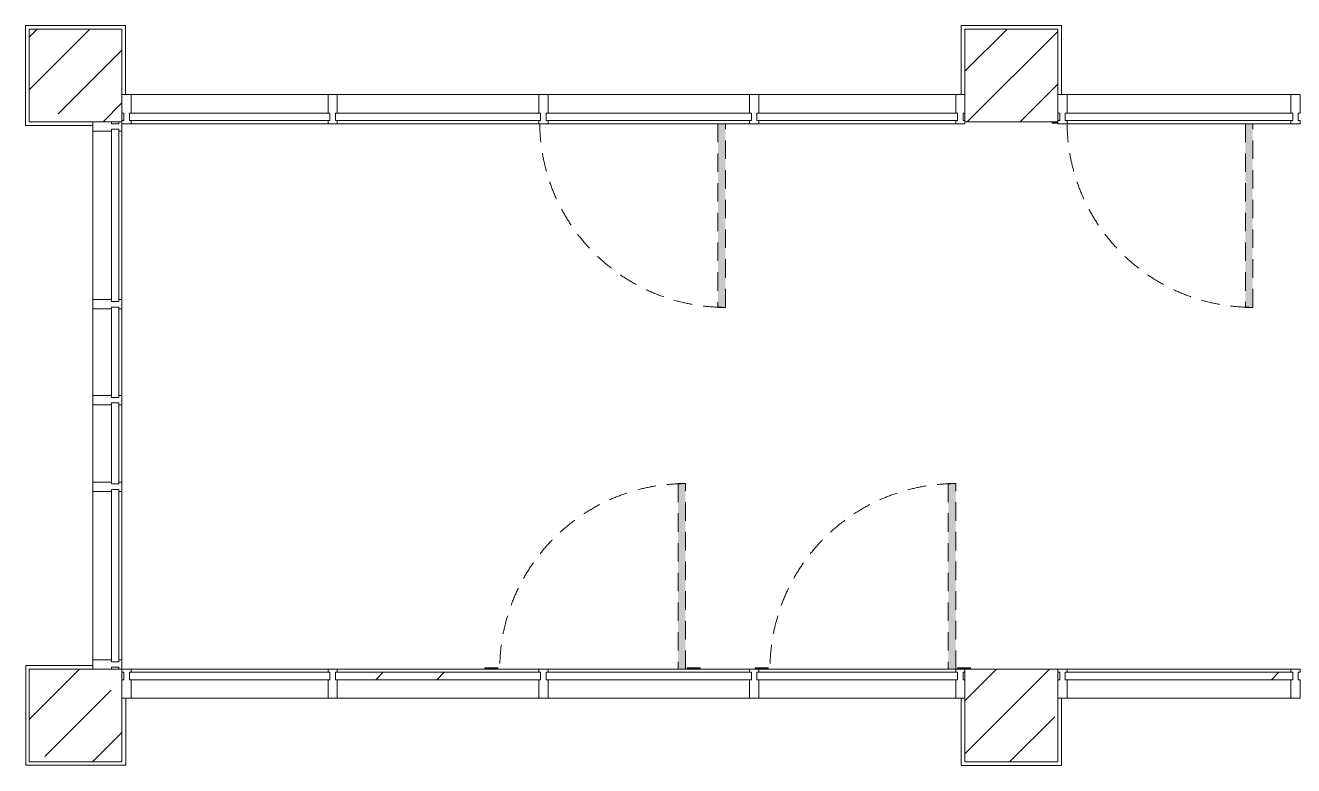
# Model space of a CAD drawing. Header units: millimetres. Extents: x 81469 to 281789, y -8553 to 29000.
# Drawn here: x 226125 to 232955, y 15130 to 19120 of the extents above; entities that cross this region are included whole.
import ezdxf

# ---------------------------------------------------------------- set-up
doc = ezdxf.new("R2010")
doc.units = ezdxf.units.MM
doc.linetypes.add('200_ШТРИХ__ш1_п0_6_', pattern=[160, 100, -60])
for name, color, linetype, lineweight in [('A-DETL-MBND', 7, '200_ШТРИХ__ш1_п0_6_', 9), ('A-GLAZ-CURT-2', 7, 'Continuous', 5), ('A-GLAZ-CWMG-2', 7, 'Continuous', 5), ('S-COLS-1', 7, 'Continuous', 5)]:
    doc.layers.add(name, color=color, linetype=linetype, lineweight=lineweight)
doc.layers.add('A-FLOR-3', color=7, linetype='Continuous', lineweight=5, true_color=0xaaaaaa)

# ---------------------------------------------------------------- blocks, each defined once
blk = doc.blocks.new('110_Дверь_СКБ_1Ст_Внутренняя1 - Д-4 1100x2100h_су мгн-V43-3_5_3_птичка')
at = {"layer": 'A-DETL-MBND'}
for points in [[(-447.5, 1100), (-487.5, 1100), (-487.5, 110), (-447.5, 110), (-447.5, 537.6)], [(562.5, 108), (562.5, 100), (592.5, 100), (592.5, 108)]]:
    blk.add_hatch(color=256, dxfattribs=at).paths.add_polyline_path(points)
for p, q in [((-487.5, 1100), (-487.5, 110)), ((-447.5, 1100), (-487.5, 1100)), ((-447.5, 110), (-447.5, 1100)), ((592.5, 108), (562.5, 108)), ((592.5, 100), (592.5, 108))]:
    blk.add_line(p, q, dxfattribs=at)
blk.add_arc((-487.5, 100), 1000, 0.57956, 90, dxfattribs=at)
blk = doc.blocks.new('110_Дверь_СКБ_1Ст_Внутренняя1 - Д-4 1100x2100h_су мгн-V44-3_5_3_птичка')
at = {"layer": 'A-DETL-MBND'}
blk.add_hatch(color=256, dxfattribs=at).paths.add_polyline_path([(-447.5, 1100), (-487.5, 1100), (-487.5, 110), (-447.5, 110), (-447.5, 537.6)])
for p, q in [((-487.5, 1100), (-487.5, 110)), ((-447.5, 1100), (-487.5, 1100)), ((-447.5, 110), (-447.5, 1100))]:
    blk.add_line(p, q, dxfattribs=at)
blk.add_arc((-487.5, 100), 1000, 0.57956, 90, dxfattribs=at)
blk = doc.blocks.new('BSC_Колонна _Прямоугольная - 500х500-V59-3_5_3_птичка')
at = {"layer": 'S-COLS-1'}
h = blk.add_hatch(dxfattribs=at)
h.set_pattern_fill('FP_98', color=256, style=0, pattern_type=2)
h.set_pattern_definition([(45, (-73790, -15400), (-285.1231, 285.1231), []), (45, (-73504.88, -15400), (-285.1231, 285.1231), [504.031, -100.806, 16.764, -84.042])])
h.paths.add_polyline_path([(-250, -250), (250, -250), (250, 250), (-250, 250)])
for p, q in [((250, 250), (-250, 250)), ((-250, 250), (-250, -250)), ((250, -250), (250, 250)), ((-250, -250), (250, -250))]:
    blk.add_line(p, q, dxfattribs=at)
blk = doc.blocks.new('BSC_Колонна _Прямоугольная - 500х500-V60-3_5_3_птичка')
at = {"layer": 'S-COLS-1'}
h = blk.add_hatch(dxfattribs=at)
h.set_pattern_fill('FP_99', color=256, style=0, pattern_type=2)
h.set_pattern_definition([(45, (-78830, -15400), (-285.1231, 285.1231), []), (45, (-78544.88, -15400), (-285.1231, 285.1231), [504.031, -100.806, 16.764, -84.042])])
h.paths.add_polyline_path([(-250, -250), (250, -250), (250, 250), (-250, 250)])
for p, q in [((250, 250), (-250, 250)), ((-250, 250), (-250, -250)), ((250, -250), (250, 250)), ((-250, -250), (250, -250))]:
    blk.add_line(p, q, dxfattribs=at)
blk = doc.blocks.new('110_Дверь_СКБ_1Ст_Внутренняя1 - Д-4 _л_ 1100x2100h_су мгн-32399984-3_5_3_птичка')
at = {"layer": 'A-DETL-MBND'}
for points in [[(472.5, 40), (512.5, 40), (512.5, 1040), (472.5, 1040), (472.5, 108)], [(-547.5, 40), (-497.5, 40), (-497.5, 48), (-567.5, 48), (-567.5, 40), (-557.5, 40)], [(562.5, 40), (592.5, 40), (592.5, 48), (522.5, 48), (522.5, 40), (552.5, 40)]]:
    blk.add_hatch(color=256, dxfattribs=at).paths.add_polyline_path(points)
for p, q in [((512.5, 1040), (472.5, 1040)), ((472.5, 1040), (472.5, 40)), ((512.5, 40), (512.5, 1040)), ((-497.5, 48), (-567.5, 48)), ((-567.5, 48), (-567.5, 40)), ((-497.5, 40), (-497.5, 48)), ((592.5, 48), (522.5, 48)), ((522.5, 48), (522.5, 40)), ((592.5, 40), (592.5, 48))]:
    blk.add_line(p, q, dxfattribs=at)
blk.add_arc((512.5, 40), 1000, 90, 180, dxfattribs=at)
blk = doc.blocks.new('Системная панель - Стекло - 40мм-23562586-3_5_3_птичка')
at = {"layer": 'A-GLAZ-CURT-2'}
for p, q in [((464.2, 0), (-464.2, 0)), ((-464.2, 0), (-464.2, -40)), ((-464.2, -40), (464.2, -40)), ((464.2, -40), (464.2, 0))]:
    blk.add_line(p, q, dxfattribs=at)
blk = doc.blocks.new('Системная панель - Стекло - 40мм-24234994-3_5_3_птичка')
at = {"layer": 'A-GLAZ-CURT-2'}
for p, q in [((243.3, 0), (-243.3, 0)), ((-243.3, 0), (-243.3, -40)), ((243.3, -40), (243.3, 0)), ((-243.3, -40), (243.3, -40))]:
    blk.add_line(p, q, dxfattribs=at)
blk = doc.blocks.new('Прямоугольный импост - Импост структурный с накладкой - 160мм Темный-31239176-3_5_3_птичка')
at = {"layer": 'A-GLAZ-CWMG-2'}
for p, q in [((73883, 17641.7), (73883, 18550)), ((74040, 17641.7), (74040, 18550))]:
    blk.add_line(p, q, dxfattribs=at)
blk = doc.blocks.new('Прямоугольный импост - Импост структурный с накладкой - 160мм Темный-31239177-3_5_3_птичка')
at = {"layer": 'A-GLAZ-CWMG-2'}
for p, q in [((73883, 17125), (73883, 17591.7)), ((74040, 17125), (74040, 17591.7))]:
    blk.add_line(p, q, dxfattribs=at)
blk = doc.blocks.new('Прямоугольный импост - Импост структурный с накладкой - 160мм Темный-31239202-3_5_3_птичка')
at = {"layer": 'A-GLAZ-CWMG-2'}
for p, q in [((-50, 40), (-50, 140)), ((-50, 140), (0, 140)), ((-40, 40), (-50, 40)), ((-50, -17), (-50, 0)), ((-50, 0), (-40, 0)), ((-40, 0), (-40, 40)), ((-10, 40), (-10, 0)), ((0, 40), (-10, 40)), ((-10, 0), (0, 0)), ((0, -17), (-50, -17))]:
    blk.add_line(p, q, dxfattribs=at)
blk = doc.blocks.new('Прямоугольный импост - Импост структурный с накладкой - 160мм Темный-31239205-3_5_3_птичка')
at = {"layer": 'A-GLAZ-CWMG-2'}
for p, q in [((0, 140), (-50, 140)), ((-50, 140), (-50, 40)), ((-50, 40), (-40, 40)), ((-40, 0), (-50, 0)), ((-50, 0), (-50, -17)), ((-40, 40), (-40, 0)), ((-10, 0), (-10, 40)), ((-10, 40), (0, 40)), ((0, 0), (-10, 0)), ((-50, -17), (0, -17))]:
    blk.add_line(p, q, dxfattribs=at)
blk = doc.blocks.new('Прямоугольный импост - Импост структурный с накладкой - 160мм Темный-31239180-3_5_3_птичка')
at = {"layer": 'A-GLAZ-CWMG-2'}
for p, q in [((-25, 40), (-25, 140)), ((-25, 140), (25, 140)), ((25, 140), (25, 40)), ((-15, 40), (-25, 40)), ((-25, -17), (-25, 0)), ((-25, 0), (-15, 0)), ((-15, 0), (-15, 40)), ((15, 40), (15, 0)), ((25, 40), (15, 40)), ((15, 0), (25, 0)), ((25, 0), (25, -17)), ((25, -17), (-25, -17))]:
    blk.add_line(p, q, dxfattribs=at)
blk = doc.blocks.new('110_Дверь_СКБ_1Ст_Внутренняя1 - Д-5 _л_ 1100x2100h_су мгн EIW30-32897889-3_5_3_птичка')
at = {"layer": 'A-DETL-MBND'}
for points in [[(472.5, 40), (512.5, 40), (512.5, 1040), (472.5, 1040), (472.5, 238.6)], [(-567.5, 40), (-497.5, 40), (-497.5, 48), (-567.5, 48)], [(522.5, 40), (592.5, 40), (592.5, 48), (522.5, 48)]]:
    blk.add_hatch(color=256, dxfattribs=at).paths.add_polyline_path(points)
for p, q in [((512.5, 1040), (472.5, 1040)), ((472.5, 1040), (472.5, 40)), ((512.5, 40), (512.5, 1040)), ((-497.5, 48), (-567.5, 48)), ((-567.5, 48), (-567.5, 40)), ((-497.5, 40), (-497.5, 48)), ((592.5, 48), (522.5, 48)), ((522.5, 48), (522.5, 40)), ((592.5, 40), (592.5, 48))]:
    blk.add_line(p, q, dxfattribs=at)
blk.add_arc((512.5, 40), 1000, 90, 180, dxfattribs=at)
blk = doc.blocks.new('BSC_Колонна _Прямоугольная - 500х500-V112-3_5_3_птичка')
at = {"layer": 'S-COLS-1'}
h = blk.add_hatch(dxfattribs=at)
h.set_pattern_fill('FP_109', color=256, style=0, pattern_type=2)
h.set_pattern_definition([(45, (-73790, -18850), (-285.1231, 285.1231), []), (45, (-73504.88, -18850), (-285.1231, 285.1231), [504.031, -100.806, 16.764, -84.042])])
h.paths.add_polyline_path([(-141.4, -250), (250, -250), (250, 250), (-250, 250), (-250, -250)])
for p, q in [((250, 250), (-250, 250)), ((-250, 250), (-250, -250)), ((250, -250), (250, 250)), ((-250, -250), (250, -250))]:
    blk.add_line(p, q, dxfattribs=at)
blk = doc.blocks.new('BSC_Колонна _Прямоугольная - 500х500-V113-3_5_3_птичка')
at = {"layer": 'S-COLS-1'}
h = blk.add_hatch(dxfattribs=at)
h.set_pattern_fill('FP_110', color=256, style=0, pattern_type=2)
h.set_pattern_definition([(45, (-78830, -18850), (-285.1231, 285.1231), []), (45, (-78544.88, -18850), (-285.1231, 285.1231), [504.031, -100.806, 16.764, -84.042])])
h.paths.add_polyline_path([(-250, -250), (250, -250), (250, 250), (-250, 250), (-250, -109.1)])
for p, q in [((250, 250), (-250, 250)), ((-250, 250), (-250, -250)), ((250, -250), (250, 250)), ((-250, -250), (250, -250))]:
    blk.add_line(p, q, dxfattribs=at)
blk = doc.blocks.new('Системная панель - Стекло - 40мм-24234969-3_5_3_птичка')
at = {"layer": 'A-GLAZ-CURT-2'}
for p, q in [((540, 40), (-540, 40)), ((-540, 40), (-540, 0)), ((-540, 0), (540, 0)), ((540, 0), (540, 40))]:
    blk.add_line(p, q, dxfattribs=at)
blk = doc.blocks.new('Прямоугольный импост - Импост структурный с накладкой - 160мм-23562401-3_5_3_птичка')
at = {"layer": 'A-GLAZ-CWMG-2'}
for p, q in [((75150, 18747), (74090, 18747)), ((75150, 18590), (74090, 18590))]:
    blk.add_line(p, q, dxfattribs=at)
blk = doc.blocks.new('Прямоугольный импост - Импост структурный с накладкой - 160мм-23618922-3_5_3_птичка')
at = {"layer": 'A-GLAZ-CWMG-2'}
for p, q in [((-50, 0), (-50, 17)), ((-50, 17), (0, 17)), ((-40, 0), (-50, 0)), ((-40, -40), (-40, 0)), ((0, 0), (-10, 0)), ((-10, 0), (-10, -40)), ((0, 17), (0, 7)), ((-50, -140), (-50, -40)), ((-50, -40), (-40, -40)), ((-10, -40), (0, -40)), ((0, -140), (-50, -140))]:
    blk.add_line(p, q, dxfattribs=at)
blk = doc.blocks.new('Прямоугольный импост - Импост структурный с накладкой - 160мм-23618923-3_5_3_птичка')
at = {"layer": 'A-GLAZ-CWMG-2'}
for p, q in [((0, 17), (-50, 17)), ((-50, 17), (-50, 0)), ((-50, 0), (-40, 0)), ((-40, 0), (-40, -40)), ((-10, -40), (-10, 0)), ((-10, 0), (0, 0)), ((0, 7), (0, 17)), ((-40, -40), (-50, -40)), ((-50, -40), (-50, -140)), ((0, -40), (-10, -40)), ((-50, -140), (0, -140))]:
    blk.add_line(p, q, dxfattribs=at)
blk = doc.blocks.new('Системная панель - Стекло - 40мм-24234970-3_5_3_птичка')
at = {"layer": 'A-GLAZ-CURT-2'}
h = blk.add_hatch(dxfattribs=at)
h.set_pattern_fill('FP_113', color=256, style=0, pattern_type=2)
h.set_pattern_definition([(45, (-77377.5, -18107), (-1414.214, 1414.214), [1000, -3000]), (45, (-78377.5, -18607), (-1414.214, 1414.214), [3000, -1000]), (45, (-76377.5, -19107), (-1414.214, 1414.214), [1000, -3000])])
h.paths.add_polyline_path([(552.5, 0), (552.5, 40), (-552.5, 40), (-552.5, 0), (499.9, 0)])
for p, q in [((552.5, 40), (-552.5, 40)), ((-552.5, 40), (-552.5, 0)), ((-552.5, 0), (552.5, 0)), ((552.5, 0), (552.5, 40))]:
    blk.add_line(p, q, dxfattribs=at)
blk = doc.blocks.new('Прямоугольный импост - Импост структурный с накладкой - 160мм-23562410-3_5_3_птичка')
at = {"layer": 'A-GLAZ-CWMG-2'}
for p, q in [((77420, 18747), (76335, 18747)), ((77420, 18590), (76335, 18590))]:
    blk.add_line(p, q, dxfattribs=at)
blk = doc.blocks.new('Прямоугольный импост - Импост структурный с накладкой - 160мм-23618920-3_5_3_птичка')
at = {"layer": 'A-GLAZ-CWMG-2'}
for p, q in [((-25, 0), (-25, 17)), ((-25, 17), (25, 17)), ((-15, 0), (-25, 0)), ((-15, -40), (-15, 0)), ((25, 0), (15, 0)), ((15, 0), (15, -40)), ((25, 17), (25, 0)), ((-25, -140), (-25, -40)), ((-25, -40), (-15, -40)), ((15, -40), (25, -40)), ((25, -40), (25, -140)), ((25, -140), (-25, -140))]:
    blk.add_line(p, q, dxfattribs=at)
blk = doc.blocks.new('Системная панель - Стекло - 40мм-30335137-3_5_3_птичка')
at = {"layer": 'A-GLAZ-CURT-2'}
for p, q in [((540, 0), (-540, 0)), ((-540, 0), (-540, -40)), ((540, -40), (540, 0)), ((-540, -40), (540, -40))]:
    blk.add_line(p, q, dxfattribs=at)
blk = doc.blocks.new('Прямоугольный импост - Импост структурный с накладкой - 160мм-23562329-3_5_3_птичка')
at = {"layer": 'A-GLAZ-CWMG-2'}
for p, q in [((75150, 15650), (74090, 15650)), ((75150, 15493), (74090, 15493))]:
    blk.add_line(p, q, dxfattribs=at)
blk = doc.blocks.new('Прямоугольный импост - Импост структурный с накладкой - 160мм-30335138-3_5_3_птичка')
at = {"layer": 'A-GLAZ-CWMG-2'}
for p, q in [((-50, 40), (-50, 140)), ((-50, 140), (0, 140)), ((-40, 40), (-50, 40)), ((-50, -17), (-50, 0)), ((-50, 0), (-40, 0)), ((-40, 0), (-40, 40)), ((-10, 40), (-10, 0)), ((0, 40), (-10, 40)), ((-10, 0), (0, 0)), ((0, -17), (-50, -17))]:
    blk.add_line(p, q, dxfattribs=at)
blk = doc.blocks.new('Прямоугольный импост - Импост структурный с накладкой - 160мм-30335139-3_5_3_птичка')
at = {"layer": 'A-GLAZ-CWMG-2'}
for p, q in [((0, 140), (-50, 140)), ((-50, 140), (-50, 40)), ((-50, 40), (-40, 40)), ((-40, 0), (-50, 0)), ((-50, 0), (-50, -17)), ((-40, 40), (-40, 0)), ((-10, 0), (-10, 40)), ((-10, 40), (0, 40)), ((0, 0), (-10, 0)), ((-50, -17), (0, -17))]:
    blk.add_line(p, q, dxfattribs=at)
blk = doc.blocks.new('Системная панель - Стекло - 40мм-30335140-3_5_3_птичка')
at = {"layer": 'A-GLAZ-CURT-2'}
h = blk.add_hatch(dxfattribs=at)
h.set_pattern_fill('FP_114', color=256, style=0, pattern_type=2)
h.set_pattern_definition([(45, (-77377.5, -15133), (-1414.214, 1414.214), [1000, -3000]), (45, (-78377.5, -15633), (-1414.214, 1414.214), [3000, -1000]), (45, (-76377.5, -16133), (-1414.214, 1414.214), [1000, -3000])])
h.paths.add_polyline_path([(552.5, -40), (552.5, 0), (-552.5, 0), (-552.5, -40), (499.9, -40)])
for p, q in [((552.5, 0), (-552.5, 0)), ((-552.5, 0), (-552.5, -40)), ((552.5, -40), (552.5, 0)), ((-552.5, -40), (552.5, -40))]:
    blk.add_line(p, q, dxfattribs=at)
blk = doc.blocks.new('Прямоугольный импост - Импост структурный с накладкой - 160мм-23562331-3_5_3_птичка')
at = {"layer": 'A-GLAZ-CWMG-2'}
for p, q in [((77420, 15650), (76335, 15650)), ((77420, 15493), (76335, 15493))]:
    blk.add_line(p, q, dxfattribs=at)
blk = doc.blocks.new('Прямоугольный импост - Импост структурный с накладкой - 160мм-30335135-3_5_3_птичка')
at = {"layer": 'A-GLAZ-CWMG-2'}
for p, q in [((-25, 40), (-25, 140)), ((-25, 140), (25, 140)), ((25, 140), (25, 40)), ((-15, 40), (-25, 40)), ((-25, -17), (-25, 0)), ((-25, 0), (-15, 0)), ((-15, 0), (-15, 40)), ((15, 40), (15, 0)), ((25, 40), (15, 40)), ((15, 0), (25, 0)), ((25, 0), (25, -17)), ((25, -17), (-25, -17))]:
    blk.add_line(p, q, dxfattribs=at)
blk = doc.blocks.new('Системная панель - Стекло - 40мм-30335156-3_5_3_птичка')
at = {"layer": 'A-GLAZ-CURT-2'}
h = blk.add_hatch(dxfattribs=at)
h.set_pattern_fill('FP_115', color=256, style=0, pattern_type=2)
h.set_pattern_definition([(45, (-80232.5, -15133), (-1414.214, 1414.214), [1000, -3000]), (45, (-81232.5, -15633), (-1414.214, 1414.214), [3000, -1000]), (45, (-79232.5, -16133), (-1414.214, 1414.214), [1000, -3000])])
h.paths.add_polyline_path([(612.5, -40), (612.5, 0), (-612.5, 0), (-612.5, -40), (-490.7, -40)])
for p, q in [((612.5, 0), (-612.5, 0)), ((-612.5, 0), (-612.5, -40)), ((-612.5, -40), (612.5, -40)), ((612.5, -40), (612.5, 0))]:
    blk.add_line(p, q, dxfattribs=at)
blk = doc.blocks.new('Прямоугольный импост - Импост структурный с накладкой - 160мм-23562106-3_5_3_птичка')
at = {"layer": 'A-GLAZ-CWMG-2'}
for p, q in [((80335, 15650), (79130, 15650)), ((80335, 15493), (79130, 15493))]:
    blk.add_line(p, q, dxfattribs=at)
blk = doc.blocks.new('Системная панель - Стекло - 40мм-23618921-3_5_3_птичка')
at = {"layer": 'A-GLAZ-CURT-2'}
h = blk.add_hatch(dxfattribs=at)
h.set_pattern_fill('FP_117', color=256, style=0, pattern_type=2)
h.set_pattern_definition([(45, (-80232.5, -18107), (-1414.214, 1414.214), [1000, -3000]), (45, (-81232.5, -18607), (-1414.214, 1414.214), [3000, -1000]), (45, (-79232.5, -19107), (-1414.214, 1414.214), [1000, -3000])])
h.paths.add_polyline_path([(612.5, 0), (612.5, 40), (-612.5, 40), (-612.5, 0), (-490.7, 0)])
for p, q in [((612.5, 40), (-612.5, 40)), ((-612.5, 40), (-612.5, 0)), ((612.5, 0), (612.5, 40)), ((-612.5, 0), (612.5, 0))]:
    blk.add_line(p, q, dxfattribs=at)
blk = doc.blocks.new('Прямоугольный импост - Импост структурный с накладкой - 160мм-23562040-3_5_3_птичка')
at = {"layer": 'A-GLAZ-CWMG-2'}
for p, q in [((80335, 18747), (79130, 18747)), ((80335, 18590), (79130, 18590))]:
    blk.add_line(p, q, dxfattribs=at)
blk = doc.blocks.new('Прямоугольный импост - Импост структурный с накладкой - 160мм-30335136-3_5_3_птичка')
at = {"layer": 'A-GLAZ-CWMG-2'}
for p, q in [((-25, 40), (-25, 140)), ((-25, 140), (25, 140)), ((25, 140), (25, 40)), ((-15, 40), (-25, 40)), ((-25, -17), (-25, 0)), ((-25, 0), (-15, 0)), ((-15, 0), (-15, 40)), ((15, 40), (15, 0)), ((25, 40), (15, 40)), ((15, 0), (25, 0)), ((25, 0), (25, -17)), ((25, -17), (-25, -17))]:
    blk.add_line(p, q, dxfattribs=at)
blk = doc.blocks.new('Системная панель - Стекло - 40мм-V139-3_5_3_птичка')
at = {"layer": 'A-GLAZ-CURT-2'}
for p, q in [((552.5, 40), (-552.5, 40)), ((-552.5, 40), (-552.5, 0)), ((-552.5, 0), (552.5, 0)), ((552.5, 0), (552.5, 40))]:
    blk.add_line(p, q, dxfattribs=at)
blk = doc.blocks.new('Системная панель - Стекло - 40мм-V140-3_5_3_птичка')
at = {"layer": 'A-GLAZ-CURT-2'}
h = blk.add_hatch(dxfattribs=at)
h.set_pattern_fill('FP_138', color=256, style=0, pattern_type=2)
h.set_pattern_definition([(45, (-76242.5, -15133), (-1414.214, 1414.214), [1000, -3000]), (45, (-77242.5, -15633), (-1414.214, 1414.214), [3000, -1000]), (45, (-75242.5, -16133), (-1414.214, 1414.214), [1000, -3000])])
h.paths.add_polyline_path([(552.5, -40), (552.5, 0), (-552.5, 0), (-552.5, -40), (-229.5, -40)])
for p, q in [((552.5, 0), (-552.5, 0)), ((-552.5, 0), (-552.5, -40)), ((552.5, -40), (552.5, 0)), ((-552.5, -40), (552.5, -40))]:
    blk.add_line(p, q, dxfattribs=at)
blk = doc.blocks.new('Прямоугольный импост - Импост структурный с накладкой - 160мм-23562332-3_5_3_птичка')
at = {"layer": 'A-GLAZ-CWMG-2'}
for p, q in [((76285, 15650), (75200, 15650)), ((76285, 15493), (75200, 15493))]:
    blk.add_line(p, q, dxfattribs=at)
blk = doc.blocks.new('Системная панель - Стекло - 40мм-V141-3_5_3_птичка')
at = {"layer": 'A-GLAZ-CURT-2'}
for p, q in [((540, 0), (-540, 0)), ((-540, 0), (-540, -40)), ((540, -40), (540, 0)), ((-540, -40), (540, -40))]:
    blk.add_line(p, q, dxfattribs=at)
blk = doc.blocks.new('Прямоугольный импост - Импост структурный с накладкой - 160мм-23562335-3_5_3_птичка')
at = {"layer": 'A-GLAZ-CWMG-2'}
for p, q in [((78530, 15650), (77470, 15650)), ((78530, 15493), (77470, 15493))]:
    blk.add_line(p, q, dxfattribs=at)
blk = doc.blocks.new('Системная панель - Стекло - 40мм-V142-3_5_3_птичка')
at = {"layer": 'A-GLAZ-CURT-2'}
for p, q in [((540, 40), (-540, 40)), ((-540, 40), (-540, 0)), ((-540, 0), (540, 0)), ((540, 0), (540, 40))]:
    blk.add_line(p, q, dxfattribs=at)
blk = doc.blocks.new('Системная панель - Стекло - 40мм-23562590-3_5_3_птичка')
at = {"layer": 'A-GLAZ-CURT-2'}
h = blk.add_hatch(dxfattribs=at)
h.set_pattern_fill('FP_139', color=256, style=0, pattern_type=2)
h.set_pattern_definition([(135, (15654.2, -74523), (-1414.214, -1414.214), [1000, -3000]), (135, (16154.2, -75523), (-1414.214, -1414.214), [3000, -1000]), (135, (16654.2, -73523), (-1414.214, -1414.214), [1000, -3000])])
h.paths.add_polyline_path([(464.2, 0), (-464.2, 0), (-464.2, -40), (464.2, -40)])
for p, q in [((464.2, 0), (-464.2, 0)), ((-464.2, 0), (-464.2, -40)), ((464.2, -40), (464.2, 0)), ((-464.2, -40), (464.2, -40))]:
    blk.add_line(p, q, dxfattribs=at)
blk = doc.blocks.new('Системная панель - Стекло - 40мм-24234995-3_5_3_птичка')
at = {"layer": 'A-GLAZ-CURT-2'}
for p, q in [((218.3, 0), (-218.3, 0)), ((-218.3, 0), (-218.3, -40)), ((218.3, -40), (218.3, 0)), ((-218.3, -40), (218.3, -40))]:
    blk.add_line(p, q, dxfattribs=at)
blk = doc.blocks.new('Прямоугольный импост - Импост структурный с накладкой - 160мм Темный-31239183-3_5_3_птичка')
at = {"layer": 'A-GLAZ-CWMG-2'}
for p, q in [((73883, 16658.3), (73883, 17075)), ((74040, 16658.3), (74040, 17075))]:
    blk.add_line(p, q, dxfattribs=at)

msp = doc.modelspace()

# ---------------------------------------------------------------- linework, layer by layer
at = {"layer": 'A-FLOR-3'}
for p, q in [((226125.2, 18580), (226125.2, 19120)), ((226125.2, 19120), (226665.2, 19120)), ((226665.2, 19120), (226665.2, 18747)), ((231165.2, 18747), (231165.2, 19120)), ((231165.2, 19120), (231705.2, 19120)), ((231705.2, 19120), (231705.2, 18747)), ((226488.2, 18580), (226125.2, 18580)), ((226128.2, 15133), (226128.2, 15670)), ((226128.2, 15670), (226488.2, 15670)), ((226666.2, 15493), (226666.2, 15133)), ((231165.2, 15130), (231165.2, 15493)), ((231705.2, 15493), (231705.2, 15130)), ((226666.2, 15133), (226128.2, 15133)), ((231705.2, 15130), (231165.2, 15130))]:
    msp.add_line(p, q, dxfattribs=at)

# ---------------------------------------------------------------- block references
at = {"layer": 'A-DETL-MBND', "rotation": 180}
for name, p in [('110_Дверь_СКБ_1Ст_Внутренняя1 - Д-4 1100x2100h_су мгн-V44-3_5_3_птичка', (229407.7, 18700)), ('110_Дверь_СКБ_1Ст_Внутренняя1 - Д-4 1100x2100h_су мгн-V43-3_5_3_птичка', (232247.7, 18700))]:
    msp.add_blockref(name, p, dxfattribs=at)
at = {"layer": 'A-DETL-MBND'}
for name, p in [('110_Дверь_СКБ_1Ст_Внутренняя1 - Д-5 _л_ 1100x2100h_су мгн EIW30-32897889-3_5_3_птичка', (229167.5, 15610)), ('110_Дверь_СКБ_1Ст_Внутренняя1 - Д-4 _л_ 1100x2100h_су мгн-32399984-3_5_3_птичка', (230622.7, 15610))]:
    msp.add_blockref(name, p, dxfattribs=at)
at = {"layer": 'A-GLAZ-CURT-2'}
for name, p in [('Системная панель - Стекло - 40мм-24234969-3_5_3_птичка', (227225.2, 18607)), ('Системная панель - Стекло - 40мм-V139-3_5_3_птичка', (228347.7, 18607)), ('Системная панель - Стекло - 40мм-24234970-3_5_3_птичка', (229482.7, 18607)), ('Системная панель - Стекло - 40мм-V142-3_5_3_птичка', (230605.2, 18607)), ('Системная панель - Стекло - 40мм-23618921-3_5_3_птичка', (232337.7, 18607)), ('Системная панель - Стекло - 40мм-30335137-3_5_3_птичка', (227225.2, 15633)), ('Системная панель - Стекло - 40мм-V140-3_5_3_птичка', (228347.7, 15633)), ('Системная панель - Стекло - 40мм-30335140-3_5_3_птичка', (229482.7, 15633)), ('Системная панель - Стекло - 40мм-V141-3_5_3_птичка', (230605.2, 15633)), ('Системная панель - Стекло - 40мм-30335156-3_5_3_птичка', (232337.7, 15633))]:
    msp.add_blockref(name, p, dxfattribs=at)
at = {"layer": 'A-GLAZ-CURT-2', "rotation": 269.9999999999998}
for name, p in [('Системная панель - Стекло - 40мм-23562586-3_5_3_птичка', (226628.2, 18095.8)), ('Системная панель - Стекло - 40мм-24234994-3_5_3_птичка', (226628.2, 17358.3)), ('Системная панель - Стекло - 40мм-24234995-3_5_3_птичка', (226628.2, 16866.7)), ('Системная панель - Стекло - 40мм-23562590-3_5_3_птичка', (226628.2, 16154.2))]:
    msp.add_blockref(name, p, dxfattribs=at)
at = {"layer": 'A-GLAZ-CWMG-2'}
for name, p, rotation in [('Прямоугольный импост - Импост структурный с накладкой - 160мм-23618923-3_5_3_птичка', (226645.2, 18607), 180), ('Прямоугольный импост - Импост структурный с накладкой - 160мм-23618923-3_5_3_птичка', (231685.2, 18607), 180), ('Прямоугольный импост - Импост структурный с накладкой - 160мм Темный-31239205-3_5_3_птичка', (226628.2, 18600), 89.99999999999984), ('Прямоугольный импост - Импост структурный с накладкой - 160мм-30335139-3_5_3_птичка', (226645.2, 15633), 180), ('Прямоугольный импост - Импост структурный с накладкой - 160мм-30335139-3_5_3_птичка', (231685.2, 15633), 180)]:
    msp.add_blockref(name, p, dxfattribs=dict(at, rotation=rotation))
for name, p in [('Прямоугольный импост - Импост структурный с накладкой - 160мм-23562401-3_5_3_птичка', (152605.2, 0)), ('Прямоугольный импост - Импост структурный с накладкой - 160мм-23562410-3_5_3_птичка', (151470.2, 0)), ('Прямоугольный импост - Импост структурный с накладкой - 160мм-23562410-3_5_3_птичка', (152605.2, 0)), ('Прямоугольный импост - Импост структурный с накладкой - 160мм-23562401-3_5_3_птичка', (155985.2, 0)), ('Прямоугольный импост - Импост структурный с накладкой - 160мм-23562040-3_5_3_птичка', (152605.2, 0)), ('Прямоугольный импост - Импост структурный с накладкой - 160мм Темный-31239176-3_5_3_птичка', (152605.2, 0)), ('Прямоугольный импост - Импост структурный с накладкой - 160мм Темный-31239177-3_5_3_птичка', (152605.2, 0)), ('Прямоугольный импост - Импост структурный с накладкой - 160мм Темный-31239183-3_5_3_птичка', (152605.2, 0)), ('Прямоугольный импост - Импост структурный с накладкой - 160мм Темный-31239176-3_5_3_птичка', (152605.2, -1941.7)), ('Прямоугольный импост - Импост структурный с накладкой - 160мм-23562329-3_5_3_птичка', (152605.2, 0)), ('Прямоугольный импост - Импост структурный с накладкой - 160мм-23562332-3_5_3_птичка', (152605.2, 0)), ('Прямоугольный импост - Импост структурный с накладкой - 160мм-23562331-3_5_3_птичка', (152605.2, 0)), ('Прямоугольный импост - Импост структурный с накладкой - 160мм-23562335-3_5_3_птичка', (152605.2, 0)), ('Прямоугольный импост - Импост структурный с накладкой - 160мм-23562106-3_5_3_птичка', (152605.2, 0))]:
    msp.add_blockref(name, p, dxfattribs=at)
at = {"layer": 'A-GLAZ-CWMG-2', "extrusion": (0, 0, -1)}
for name, p, rotation in [('Прямоугольный импост - Импост структурный с накладкой - 160мм-23618920-3_5_3_птичка', (-227780.2, 18607), 180), ('Прямоугольный импост - Импост структурный с накладкой - 160мм-23618920-3_5_3_птичка', (-228915.2, 18607), 180), ('Прямоугольный импост - Импост структурный с накладкой - 160мм-23618920-3_5_3_птичка', (-230050.2, 18607), 180), ('Прямоугольный импост - Импост структурный с накладкой - 160мм-23618922-3_5_3_птичка', (-231185.2, 18607), 180), ('Прямоугольный импост - Импост структурный с накладкой - 160мм-23618920-3_5_3_птичка', (-232965.2, 18607), 180), ('Прямоугольный импост - Импост структурный с накладкой - 160мм Темный-31239180-3_5_3_птичка', (-226628.2, 17616.7), 270.0000000000002), ('Прямоугольный импост - Импост структурный с накладкой - 160мм Темный-31239180-3_5_3_птичка', (-226628.2, 17100), 270.0000000000002), ('Прямоугольный импост - Импост структурный с накладкой - 160мм Темный-31239180-3_5_3_птичка', (-226628.2, 16633.3), 270.0000000000002), ('Прямоугольный импост - Импост структурный с накладкой - 160мм Темный-31239202-3_5_3_птичка', (-226628.2, 15650), 270.0000000000002), ('Прямоугольный импост - Импост структурный с накладкой - 160мм-30335136-3_5_3_птичка', (-227780.2, 15633), 180), ('Прямоугольный импост - Импост структурный с накладкой - 160мм-30335135-3_5_3_птичка', (-228915.2, 15633), 180), ('Прямоугольный импост - Импост структурный с накладкой - 160мм-30335136-3_5_3_птичка', (-230050.2, 15633), 180), ('Прямоугольный импост - Импост структурный с накладкой - 160мм-30335138-3_5_3_птичка', (-231185.2, 15633), 180), ('Прямоугольный импост - Импост структурный с накладкой - 160мм-30335136-3_5_3_птичка', (-232965.2, 15633), 180)]:
    msp.add_blockref(name, p, dxfattribs=dict(at, rotation=rotation))
at = {"layer": 'S-COLS-1'}
for name, p in [('BSC_Колонна _Прямоугольная - 500х500-V112-3_5_3_птичка', (226395.2, 18850)), ('BSC_Колонна _Прямоугольная - 500х500-V113-3_5_3_птичка', (231435.2, 18850)), ('BSC_Колонна _Прямоугольная - 500х500-V59-3_5_3_птичка', (226395.2, 15400)), ('BSC_Колонна _Прямоугольная - 500х500-V60-3_5_3_птичка', (231435.2, 15400))]:
    msp.add_blockref(name, p, dxfattribs=at)

doc.saveas('drawing.dxf')
